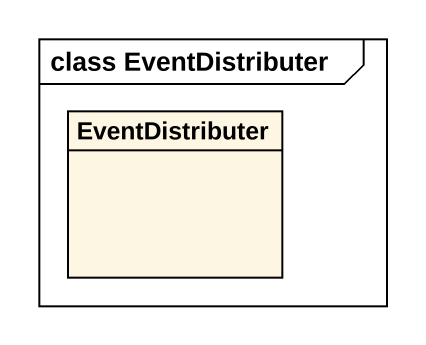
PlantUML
@startuml
mainframe class EventDistributer
hide circle
hide empty members
class EventDistributer
@enduml
